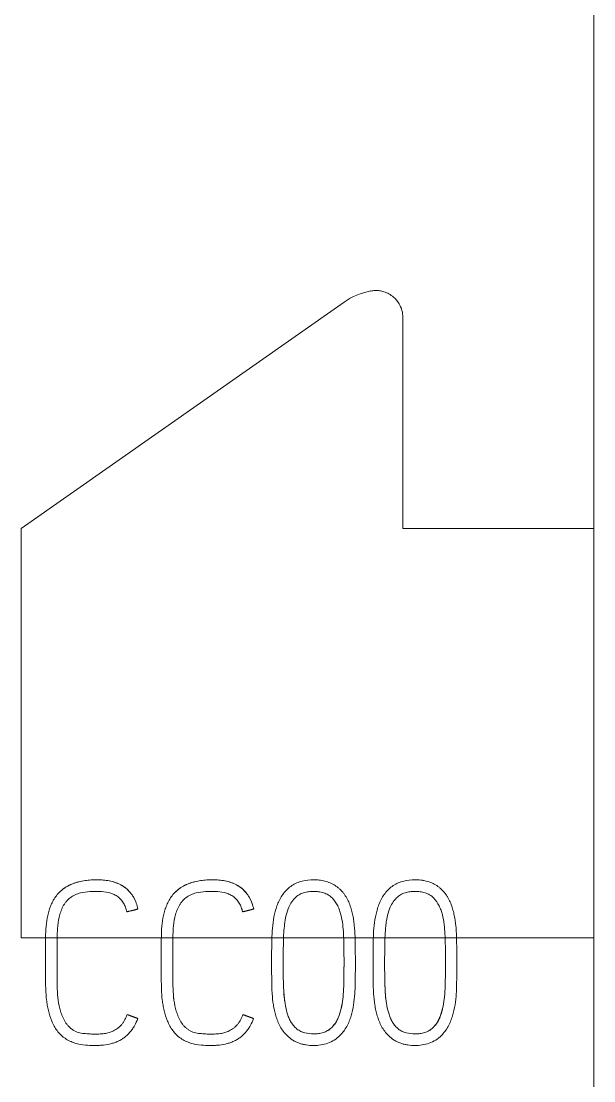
# Model space of a CAD drawing. Header units: millimetres. Extents: x 6750 to 121550, y -28210 to 66060.
# Drawn here: x 16103.26 to 16107.02, y 16140.63 to 16147.59 of the extents above; entities that cross this region are included whole.
import ezdxf

# ---------------------------------------------------------------- set-up
doc = ezdxf.new("R2010")
doc.units = ezdxf.units.MM
doc.layers.add('1', color=7, linetype='Continuous')

# ---------------------------------------------------------------- blocks, each defined once
blk = doc.blocks.new('1')
at = {"layer": '1', "color": 7, "linetype": 'Continuous', "lineweight": 13}
blk.add_line((40279.8237, 18110.099), (40279.8237, 18077.3463), dxfattribs=at)
blk = doc.blocks.new('2')
at = {"layer": '1', "color": 7, "linetype": 'Continuous', "lineweight": 13}
for p, q in [((40337.1629, 18134.5815), (40337.1629, 18076.3476)), ((40335.1075, 18083.9886), (40335.1075, 18083.9887)), ((40335.8515, 18083.9886), (40335.8515, 18083.9887)), ((40333.2336, 18083.8871), (40333.2336, 18083.8872)), ((40334.0825, 18083.8871), (40334.0825, 18083.8872)), ((40333.8194, 18083.7738), (40333.8194, 18083.7738)), ((40334.6683, 18083.7738), (40334.6683, 18083.7738)), ((40334.7997, 18083.3894), (40334.7997, 18083.3894)), ((40335.5437, 18083.3894), (40335.5437, 18083.3894)), ((40335.4138, 18083.3711), (40335.4138, 18083.3711)), ((40336.1579, 18083.3711), (40336.1579, 18083.3711)), ((40333.7396, 18083.0002), (40333.7396, 18083.0002)), ((40334.5884, 18083.0002), (40334.5884, 18083.0002)), ((40333.8179, 18082.9718), (40333.8179, 18082.9718)), ((40334.6668, 18082.9718), (40334.6668, 18082.9718)), ((40333.5747, 18082.8612), (40333.5747, 18082.8612)), ((40333.639, 18082.8801), (40333.639, 18082.8801)), ((40334.4236, 18082.8612), (40334.4236, 18082.8612)), ((40334.4879, 18082.8801), (40334.4879, 18082.8801))]:
    blk.add_line(p, q, dxfattribs=at)
at = {"layer": '1', "color": 7, "linetype": 'Continuous', "lineweight": 25}
for p, q in [((40335.1078, 18082.8587), (40335.1078, 18082.8588)), ((40335.8518, 18082.8587), (40335.8518, 18082.8588))]:
    blk.add_line(p, q, dxfattribs=at)
at = {"layer": '1', "color": 7, "linetype": 'Continuous', "lineweight": 13}
for points, knots in [([(40333.8194, 18083.7738), (40333.8129, 18083.8031), (40333.8031, 18083.8312), (40333.7849, 18083.864), (40333.7809, 18083.8705), (40333.7725, 18083.8828), (40333.768, 18083.8888), (40333.7537, 18083.906), (40333.7431, 18083.9165), (40333.7196, 18083.9355), (40333.7071, 18083.9437), (40333.6874, 18083.9543), (40333.6807, 18083.9575), (40333.6669, 18083.9635), (40333.6598, 18083.9662), (40333.6244, 18083.9783), (40333.5952, 18083.9838), (40333.5505, 18083.9879), (40333.5354, 18083.9885), (40333.5057, 18083.9887), (40333.4908, 18083.9884), (40333.4465, 18083.9856), (40333.4172, 18083.9817), (40333.381, 18083.9729), (40333.3738, 18083.9709), (40333.3594, 18083.9665), (40333.3522, 18083.9641), (40333.3311, 18083.9562), (40333.3175, 18083.95), (40333.2978, 18083.9392), (40333.2914, 18083.9353), (40333.2788, 18083.9271), (40333.2726, 18083.9227), (40333.2548, 18083.9087), (40333.2438, 18083.8984), (40333.2336, 18083.8872)], [0, 0, 0, 0, 0.125, 0.125, 0.15625, 0.15625, 0.1875, 0.1875, 0.25, 0.25, 0.3125, 0.3125, 0.34375, 0.34375, 0.375, 0.375, 0.5, 0.5, 0.5625, 0.5625, 0.625, 0.625, 0.75, 0.75, 0.78125, 0.78125, 0.8125, 0.8125, 0.875, 0.875, 0.90625, 0.90625, 0.9375, 0.9375, 1, 1, 1, 1]), ([(40333.2336, 18083.8871), (40333.2538, 18083.9096), (40333.2773, 18083.9278), (40333.3102, 18083.946), (40333.317, 18083.9494), (40333.3305, 18083.9557), (40333.3512, 18083.9642), (40333.3725, 18083.9708), (40333.4014, 18083.9779), (40333.4162, 18083.9807), (40333.4458, 18083.985), (40333.4606, 18083.9865), (40333.4902, 18083.9883), (40333.505, 18083.9887), (40333.5346, 18083.9885), (40333.5494, 18083.9879), (40333.579, 18083.9853), (40333.5937, 18083.9833), (40333.6233, 18083.9775), (40333.6378, 18083.9737), (40333.6662, 18083.9641), (40333.6799, 18083.9582), (40333.7066, 18083.944), (40333.7192, 18083.9358), (40333.7423, 18083.9172), (40333.753, 18083.9068), (40333.7724, 18083.8836), (40333.7809, 18083.8712), (40333.7955, 18083.8451), (40333.8017, 18083.8313), (40333.812, 18083.803), (40333.8161, 18083.7885), (40333.8194, 18083.7738)], [0, 0, 0, 0, 0.125, 0.125, 0.15625, 0.15625, 0.1875, 0.25, 0.25, 0.3125, 0.3125, 0.375, 0.375, 0.4375, 0.4375, 0.5, 0.5, 0.5625, 0.5625, 0.625, 0.625, 0.6875, 0.6875, 0.75, 0.75, 0.8125, 0.8125, 0.875, 0.875, 0.9375, 0.9375, 1, 1, 1, 1]), ([(40334.6683, 18083.7738), (40334.6617, 18083.8031), (40334.652, 18083.8312), (40334.6338, 18083.864), (40334.6298, 18083.8705), (40334.6214, 18083.8828), (40334.6169, 18083.8888), (40334.6026, 18083.906), (40334.592, 18083.9165), (40334.5685, 18083.9355), (40334.556, 18083.9437), (40334.5363, 18083.9543), (40334.5296, 18083.9575), (40334.5158, 18083.9635), (40334.5087, 18083.9662), (40334.4733, 18083.9783), (40334.444, 18083.9838), (40334.3993, 18083.9879), (40334.3843, 18083.9885), (40334.3545, 18083.9887), (40334.3397, 18083.9884), (40334.2954, 18083.9856), (40334.2661, 18083.9817), (40334.2299, 18083.9729), (40334.2226, 18083.9709), (40334.2082, 18083.9665), (40334.2011, 18083.9641), (40334.18, 18083.9562), (40334.1663, 18083.95), (40334.1467, 18083.9392), (40334.1402, 18083.9353), (40334.1277, 18083.9271), (40334.1215, 18083.9227), (40334.1037, 18083.9087), (40334.0926, 18083.8984), (40334.0825, 18083.8872)], [0, 0, 0, 0, 0.125, 0.125, 0.15625, 0.15625, 0.1875, 0.1875, 0.25, 0.25, 0.3125, 0.3125, 0.34375, 0.34375, 0.375, 0.375, 0.5, 0.5, 0.5625, 0.5625, 0.625, 0.625, 0.75, 0.75, 0.78125, 0.78125, 0.8125, 0.8125, 0.875, 0.875, 0.90625, 0.90625, 0.9375, 0.9375, 1, 1, 1, 1]), ([(40334.0825, 18083.8871), (40334.1027, 18083.9096), (40334.1262, 18083.9278), (40334.1591, 18083.946), (40334.1658, 18083.9494), (40334.1794, 18083.9557), (40334.2001, 18083.9642), (40334.2214, 18083.9708), (40334.2503, 18083.9779), (40334.2651, 18083.9807), (40334.2947, 18083.985), (40334.3095, 18083.9865), (40334.3391, 18083.9883), (40334.3539, 18083.9887), (40334.3835, 18083.9885), (40334.3983, 18083.9879), (40334.4278, 18083.9853), (40334.4426, 18083.9833), (40334.4721, 18083.9775), (40334.4867, 18083.9737), (40334.515, 18083.9641), (40334.5288, 18083.9582), (40334.5555, 18083.944), (40334.568, 18083.9358), (40334.5912, 18083.9172), (40334.6019, 18083.9068), (40334.6213, 18083.8836), (40334.6297, 18083.8712), (40334.6443, 18083.8451), (40334.6505, 18083.8313), (40334.6609, 18083.803), (40334.665, 18083.7885), (40334.6683, 18083.7738)], [0, 0, 0, 0, 0.125, 0.125, 0.15625, 0.15625, 0.1875, 0.25, 0.25, 0.3125, 0.3125, 0.375, 0.375, 0.4375, 0.4375, 0.5, 0.5, 0.5625, 0.5625, 0.625, 0.625, 0.6875, 0.6875, 0.75, 0.75, 0.8125, 0.8125, 0.875, 0.875, 0.9375, 0.9375, 1, 1, 1, 1]), ([(40334.9128, 18082.8469), (40334.8925, 18082.8664), (40334.8756, 18082.8884), (40334.8586, 18082.9188), (40334.8554, 18082.9251), (40334.8495, 18082.9379), (40334.8468, 18082.9443), (40334.8392, 18082.9638), (40334.8302, 18082.9901), (40334.8232, 18083.0169), (40334.8172, 18083.0441), (40334.8147, 18083.0578), (40334.8085, 18083.0993), (40334.8054, 18083.127), (40334.8026, 18083.1686), (40334.8019, 18083.1825), (40334.8011, 18083.2102), (40334.8009, 18083.2241), (40334.8003, 18083.2657), (40334.8, 18083.2935), (40334.7997, 18083.349), (40334.7997, 18083.3767), (40334.7997, 18083.4322), (40334.7998, 18083.46), (40334.8003, 18083.5016), (40334.8004, 18083.5155), (40334.8009, 18083.5433), (40334.8012, 18083.5571), (40334.8028, 18083.5988), (40334.8047, 18083.6266), (40334.8109, 18083.6819), (40334.8152, 18083.7094), (40334.8245, 18083.7501), (40334.8281, 18083.7636), (40334.8363, 18083.7902), (40334.8409, 18083.8032), (40334.8512, 18083.8289), (40334.8571, 18083.8414), (40334.8709, 18083.8656), (40334.8787, 18083.8774), (40334.8959, 18083.8994), (40334.9052, 18083.9098), (40334.9254, 18083.9291), (40334.9365, 18083.938), (40334.9598, 18083.9534), (40334.9781, 18083.9632), (40334.9977, 18083.9707), (40335.011, 18083.9752), (40335.0178, 18083.9772), (40335.0517, 18083.9858), (40335.0794, 18083.9886), (40335.1075, 18083.9886)], [0, 0, 0, 0, 0.0625, 0.0625, 0.078125, 0.078125, 0.09375, 0.09375, 0.125, 0.15625, 0.15625, 0.1875, 0.1875, 0.25, 0.25, 0.28125, 0.28125, 0.3125, 0.3125, 0.375, 0.375, 0.4375, 0.4375, 0.5, 0.5, 0.53125, 0.53125, 0.5625, 0.5625, 0.625, 0.625, 0.6875, 0.6875, 0.71875, 0.71875, 0.75, 0.75, 0.78125, 0.78125, 0.8125, 0.8125, 0.84375, 0.84375, 0.875, 0.875, 0.90625, 0.921875, 0.921875, 0.9375, 0.9375, 1, 1, 1, 1]), ([(40335.1694, 18083.9835), (40335.1627, 18083.9847), (40335.1561, 18083.9857), (40335.1355, 18083.9879), (40335.1215, 18083.9887), (40335.1075, 18083.9887)], [0, 0, 0, 0, 0.326826, 0.326826, 1, 1, 1, 1]), ([(40335.1075, 18083.9886), (40335.1356, 18083.9886), (40335.1633, 18083.9859), (40335.2039, 18083.9757), (40335.2174, 18083.9712), (40335.243, 18083.9601), (40335.2553, 18083.9535), (40335.2728, 18083.942), (40335.2785, 18083.9379), (40335.2895, 18083.9291), (40335.2948, 18083.9245), (40335.31, 18083.91), (40335.3193, 18083.8997), (40335.3322, 18083.8831), (40335.3363, 18083.8774), (40335.3441, 18083.8657), (40335.3478, 18083.8598), (40335.3581, 18083.8416), (40335.3641, 18083.829), (40335.3745, 18083.803), (40335.3791, 18083.7897), (40335.387, 18083.763), (40335.3904, 18083.7496), (40335.3963, 18083.7225), (40335.3987, 18083.7089), (40335.4028, 18083.6816), (40335.4081, 18083.6406), (40335.4109, 18083.5991), (40335.4123, 18083.5575), (40335.4125, 18083.5435), (40335.4129, 18083.5157), (40335.4131, 18083.5018), (40335.4139, 18083.4323), (40335.414, 18083.3767), (40335.4136, 18083.2932), (40335.4134, 18083.2654), (40335.4127, 18083.2237), (40335.4124, 18083.2098), (40335.4115, 18083.182), (40335.4108, 18083.1681), (40335.4081, 18083.1266), (40335.4052, 18083.099), (40335.3966, 18083.0441), (40335.3907, 18083.0168), (40335.3786, 18082.977), (40335.374, 18082.964), (40335.3637, 18082.9383), (40335.3578, 18082.9257), (40335.3442, 18082.9012), (40335.3366, 18082.8895), (40335.3198, 18082.8673), (40335.3107, 18082.8568), (40335.3008, 18082.8469)], [0, 0, 0, 0, 0.0625, 0.0625, 0.09375, 0.09375, 0.125, 0.125, 0.140625, 0.140625, 0.15625, 0.15625, 0.1875, 0.1875, 0.203125, 0.203125, 0.21875, 0.21875, 0.25, 0.25, 0.28125, 0.28125, 0.3125, 0.3125, 0.34375, 0.34375, 0.375, 0.4375, 0.4375, 0.46875, 0.46875, 0.5, 0.5, 0.625, 0.625, 0.6875, 0.6875, 0.71875, 0.71875, 0.75, 0.75, 0.8125, 0.8125, 0.875, 0.875, 0.90625, 0.90625, 0.9375, 0.9375, 0.96875, 0.96875, 1, 1, 1, 1]), ([(40335.6568, 18082.8469), (40335.6365, 18082.8664), (40335.6196, 18082.8884), (40335.6026, 18082.9188), (40335.5994, 18082.9251), (40335.5935, 18082.9379), (40335.5909, 18082.9443), (40335.5832, 18082.9638), (40335.5742, 18082.9901), (40335.5672, 18083.0169), (40335.5612, 18083.0441), (40335.5587, 18083.0578), (40335.5525, 18083.0993), (40335.5495, 18083.127), (40335.5466, 18083.1686), (40335.5459, 18083.1825), (40335.5451, 18083.2102), (40335.5449, 18083.2241), (40335.5443, 18083.2657), (40335.544, 18083.2935), (40335.5437, 18083.349), (40335.5437, 18083.3767), (40335.5437, 18083.4322), (40335.5438, 18083.46), (40335.5443, 18083.5016), (40335.5445, 18083.5155), (40335.545, 18083.5433), (40335.5452, 18083.5571), (40335.5468, 18083.5988), (40335.5487, 18083.6266), (40335.5549, 18083.6819), (40335.5592, 18083.7094), (40335.5686, 18083.7501), (40335.5722, 18083.7636), (40335.5804, 18083.7902), (40335.585, 18083.8032), (40335.5952, 18083.8289), (40335.6011, 18083.8414), (40335.6149, 18083.8656), (40335.6227, 18083.8774), (40335.6399, 18083.8994), (40335.6492, 18083.9098), (40335.6694, 18083.9291), (40335.6805, 18083.938), (40335.7038, 18083.9534), (40335.7221, 18083.9632), (40335.7417, 18083.9707), (40335.755, 18083.9752), (40335.7618, 18083.9772), (40335.7957, 18083.9858), (40335.8234, 18083.9886), (40335.8515, 18083.9886)], [0, 0, 0, 0, 0.0625, 0.0625, 0.078125, 0.078125, 0.09375, 0.09375, 0.125, 0.15625, 0.15625, 0.1875, 0.1875, 0.25, 0.25, 0.28125, 0.28125, 0.3125, 0.3125, 0.375, 0.375, 0.4375, 0.4375, 0.5, 0.5, 0.53125, 0.53125, 0.5625, 0.5625, 0.625, 0.625, 0.6875, 0.6875, 0.71875, 0.71875, 0.75, 0.75, 0.78125, 0.78125, 0.8125, 0.8125, 0.84375, 0.84375, 0.875, 0.875, 0.90625, 0.921875, 0.921875, 0.9375, 0.9375, 1, 1, 1, 1]), ([(40335.9173, 18083.9828), (40335.9094, 18083.9843), (40335.9014, 18083.9855), (40335.8796, 18083.9879), (40335.8656, 18083.9887), (40335.8515, 18083.9887)], [0, 0, 0, 0, 0.367489, 0.367489, 1, 1, 1, 1]), ([(40335.8515, 18083.9886), (40335.8796, 18083.9886), (40335.9073, 18083.9859), (40335.948, 18083.9757), (40335.9614, 18083.9712), (40335.9871, 18083.9601), (40335.9993, 18083.9535), (40336.0168, 18083.942), (40336.0225, 18083.9379), (40336.0335, 18083.9291), (40336.0388, 18083.9245), (40336.054, 18083.91), (40336.0633, 18083.8997), (40336.0762, 18083.8831), (40336.0803, 18083.8774), (40336.0881, 18083.8657), (40336.0918, 18083.8598), (40336.1021, 18083.8416), (40336.1081, 18083.829), (40336.1185, 18083.803), (40336.1231, 18083.7897), (40336.131, 18083.763), (40336.1344, 18083.7496), (40336.1403, 18083.7225), (40336.1427, 18083.7089), (40336.1468, 18083.6816), (40336.1521, 18083.6406), (40336.155, 18083.5991), (40336.1563, 18083.5575), (40336.1565, 18083.5435), (40336.157, 18083.5157), (40336.1571, 18083.5018), (40336.1579, 18083.4323), (40336.158, 18083.3767), (40336.1577, 18083.2932), (40336.1574, 18083.2654), (40336.1567, 18083.2237), (40336.1565, 18083.2098), (40336.1555, 18083.182), (40336.1549, 18083.1681), (40336.1521, 18083.1266), (40336.1492, 18083.099), (40336.1406, 18083.0441), (40336.1347, 18083.0168), (40336.1226, 18082.977), (40336.118, 18082.964), (40336.1077, 18082.9383), (40336.1019, 18082.9257), (40336.0882, 18082.9012), (40336.0806, 18082.8895), (40336.0639, 18082.8673), (40336.0547, 18082.8568), (40336.0448, 18082.8469)], [0, 0, 0, 0, 0.0625, 0.0625, 0.09375, 0.09375, 0.125, 0.125, 0.140625, 0.140625, 0.15625, 0.15625, 0.1875, 0.1875, 0.203125, 0.203125, 0.21875, 0.21875, 0.25, 0.25, 0.28125, 0.28125, 0.3125, 0.3125, 0.34375, 0.34375, 0.375, 0.4375, 0.4375, 0.46875, 0.46875, 0.5, 0.5, 0.625, 0.625, 0.6875, 0.6875, 0.71875, 0.71875, 0.75, 0.75, 0.8125, 0.8125, 0.875, 0.875, 0.90625, 0.90625, 0.9375, 0.9375, 0.96875, 0.96875, 1, 1, 1, 1]), ([(40333.4357, 18082.7761), (40333.4086, 18082.778), (40333.3823, 18082.7831), (40333.3503, 18082.7933), (40333.344, 18082.7955), (40333.3314, 18082.8006), (40333.3252, 18082.8033), (40333.307, 18082.8122), (40333.2954, 18082.819), (40333.2787, 18082.8302), (40333.2732, 18082.8341), (40333.2626, 18082.8425), (40333.2575, 18082.8471), (40333.243, 18082.8612), (40333.2343, 18082.8715), (40333.2185, 18082.8931), (40333.2112, 18082.9046), (40333.1982, 18082.9282), (40333.1925, 18082.9404), (40333.1771, 18082.9774), (40333.1692, 18083.003), (40333.1597, 18083.0422), (40333.1569, 18083.0554), (40333.1523, 18083.0818), (40333.1504, 18083.095), (40333.1457, 18083.1347), (40333.1439, 18083.1612), (40333.1423, 18083.2011), (40333.142, 18083.2144), (40333.1418, 18083.241), (40333.1419, 18083.2543), (40333.1419, 18083.321), (40333.1419, 18083.401), (40333.1419, 18083.4942), (40333.1419, 18083.5342), (40333.1419, 18083.5609), (40333.1419, 18083.5742), (40333.143, 18083.6142), (40333.1448, 18083.6408), (40333.1512, 18083.6935), (40333.1558, 18083.7197), (40333.1659, 18083.7585), (40333.1697, 18083.7713), (40333.1786, 18083.7963), (40333.1837, 18083.8086), (40333.1952, 18083.8324), (40333.2017, 18083.8441), (40333.2164, 18083.8665), (40333.2246, 18083.8772), (40333.2336, 18083.8871)], [0, 0, 0, 0, 0.0625, 0.0625, 0.078125, 0.078125, 0.09375, 0.09375, 0.125, 0.125, 0.140625, 0.140625, 0.15625, 0.15625, 0.1875, 0.1875, 0.21875, 0.21875, 0.25, 0.25, 0.3125, 0.3125, 0.34375, 0.34375, 0.375, 0.375, 0.4375, 0.4375, 0.46875, 0.46875, 0.5, 0.5, 0.625, 0.6875, 0.71875, 0.71875, 0.75, 0.75, 0.8125, 0.8125, 0.875, 0.875, 0.90625, 0.90625, 0.9375, 0.9375, 0.96875, 0.96875, 1, 1, 1, 1]), ([(40333.3982, 18083.892), (40333.3844, 18083.8889), (40333.3711, 18083.8845), (40333.3456, 18083.8728), (40333.3334, 18083.8654), (40333.3112, 18083.8483), (40333.3011, 18083.8387), (40333.2877, 18083.8222), (40333.2835, 18083.8165), (40333.2759, 18083.8047), (40333.2724, 18083.7986), (40333.2626, 18083.7801), (40333.2572, 18083.7671), (40333.2479, 18083.7405), (40333.2441, 18083.727), (40333.2349, 18083.6861), (40333.2315, 18083.6584), (40333.2284, 18083.6165), (40333.2277, 18083.6025), (40333.2269, 18083.5745), (40333.2269, 18083.5605), (40333.2269, 18083.5184), (40333.2269, 18083.4344), (40333.2269, 18083.3363), (40333.2269, 18083.2663), (40333.2269, 18083.2383), (40333.2269, 18083.2243), (40333.2278, 18083.1822), (40333.2293, 18083.1542), (40333.2349, 18083.0989), (40333.239, 18083.0715), (40333.2491, 18083.0311), (40333.2533, 18083.0178), (40333.2606, 18082.998), (40333.2632, 18082.9915), (40333.2688, 18082.9784), (40333.2718, 18082.972), (40333.2815, 18082.9531), (40333.2888, 18082.941), (40333.3017, 18082.9241), (40333.3063, 18082.9187), (40333.3163, 18082.9084), (40333.3216, 18082.9037), (40333.3326, 18082.8948), (40333.3384, 18082.8907), (40333.3504, 18082.8831), (40333.3567, 18082.8797), (40333.3761, 18082.8706), (40333.3896, 18082.8664), (40333.4106, 18082.8628), (40333.4178, 18082.8621), (40333.4321, 18082.8606), (40333.4534, 18082.8587), (40333.4748, 18082.8576), (40333.5033, 18082.8568), (40333.5176, 18082.8567), (40333.5461, 18082.858), (40333.5604, 18082.8592), (40333.5747, 18082.8612)], [0, 0, 0, 0, 0.03125, 0.03125, 0.0625, 0.0625, 0.09375, 0.09375, 0.109375, 0.109375, 0.125, 0.125, 0.15625, 0.15625, 0.1875, 0.1875, 0.25, 0.25, 0.28125, 0.28125, 0.3125, 0.3125, 0.375, 0.5, 0.53125, 0.53125, 0.5625, 0.5625, 0.625, 0.625, 0.6875, 0.6875, 0.71875, 0.71875, 0.734375, 0.734375, 0.75, 0.75, 0.78125, 0.78125, 0.796875, 0.796875, 0.8125, 0.8125, 0.828125, 0.828125, 0.84375, 0.84375, 0.875, 0.875, 0.890625, 0.890625, 0.90625, 0.9375, 0.9375, 0.96875, 0.96875, 1, 1, 1, 1]), ([(40333.667, 18083.8676), (40333.6574, 18083.8743), (40333.6472, 18083.8796), (40333.6261, 18083.8884), (40333.6151, 18083.8918), (40333.5812, 18083.9), (40333.5584, 18083.9024), (40333.524, 18083.9037), (40333.5125, 18083.9037), (40333.4895, 18083.9032), (40333.478, 18083.9026), (40333.4436, 18083.8999), (40333.4208, 18083.8968), (40333.3982, 18083.892)], [0, 0, 0, 0, 0.125, 0.125, 0.25, 0.25, 0.5, 0.5, 0.625, 0.625, 0.75, 0.75, 1, 1, 1, 1]), ([(40333.7381, 18083.7536), (40333.7354, 18083.7648), (40333.7322, 18083.7759), (40333.724, 18083.7974), (40333.7191, 18083.8078), (40333.7076, 18083.8273), (40333.7009, 18083.8366), (40333.6853, 18083.8536), (40333.6766, 18083.8611), (40333.667, 18083.8676)], [0, 0, 0, 0, 0.25, 0.25, 0.5, 0.5, 0.75, 0.75, 1, 1, 1, 1]), ([(40334.2846, 18082.7761), (40334.2575, 18082.778), (40334.2312, 18082.7831), (40334.1992, 18082.7933), (40334.1928, 18082.7955), (40334.1803, 18082.8006), (40334.1741, 18082.8033), (40334.1559, 18082.8122), (40334.1443, 18082.819), (40334.1275, 18082.8302), (40334.122, 18082.8341), (40334.1115, 18082.8425), (40334.1064, 18082.8471), (40334.0919, 18082.8612), (40334.0832, 18082.8715), (40334.0673, 18082.8931), (40334.0601, 18082.9046), (40334.047, 18082.9282), (40334.0413, 18082.9404), (40334.026, 18082.9774), (40334.0181, 18083.003), (40334.0086, 18083.0422), (40334.0058, 18083.0554), (40334.0012, 18083.0818), (40333.9993, 18083.095), (40333.9946, 18083.1347), (40333.9927, 18083.1612), (40333.9912, 18083.2011), (40333.9909, 18083.2144), (40333.9907, 18083.241), (40333.9907, 18083.2543), (40333.9907, 18083.321), (40333.9907, 18083.401), (40333.9907, 18083.4942), (40333.9907, 18083.5342), (40333.9907, 18083.5609), (40333.9908, 18083.5742), (40333.9919, 18083.6142), (40333.9937, 18083.6408), (40334.0001, 18083.6935), (40334.0047, 18083.7197), (40334.0147, 18083.7585), (40334.0186, 18083.7713), (40334.0275, 18083.7963), (40334.0326, 18083.8086), (40334.0441, 18083.8324), (40334.0506, 18083.8441), (40334.0653, 18083.8665), (40334.0735, 18083.8772), (40334.0825, 18083.8871)], [0, 0, 0, 0, 0.0625, 0.0625, 0.078125, 0.078125, 0.09375, 0.09375, 0.125, 0.125, 0.140625, 0.140625, 0.15625, 0.15625, 0.1875, 0.1875, 0.21875, 0.21875, 0.25, 0.25, 0.3125, 0.3125, 0.34375, 0.34375, 0.375, 0.375, 0.4375, 0.4375, 0.46875, 0.46875, 0.5, 0.5, 0.625, 0.6875, 0.71875, 0.71875, 0.75, 0.75, 0.8125, 0.8125, 0.875, 0.875, 0.90625, 0.90625, 0.9375, 0.9375, 0.96875, 0.96875, 1, 1, 1, 1]), ([(40334.2471, 18083.892), (40334.2332, 18083.8889), (40334.2199, 18083.8845), (40334.1945, 18083.8728), (40334.1823, 18083.8654), (40334.1601, 18083.8483), (40334.1499, 18083.8387), (40334.1365, 18083.8222), (40334.1324, 18083.8165), (40334.1247, 18083.8047), (40334.1212, 18083.7986), (40334.1115, 18083.7801), (40334.1061, 18083.7671), (40334.0967, 18083.7405), (40334.0929, 18083.727), (40334.0838, 18083.6861), (40334.0804, 18083.6584), (40334.0773, 18083.6165), (40334.0766, 18083.6025), (40334.0758, 18083.5745), (40334.0758, 18083.5605), (40334.0758, 18083.5184), (40334.0758, 18083.4344), (40334.0758, 18083.3363), (40334.0758, 18083.2663), (40334.0758, 18083.2383), (40334.0758, 18083.2243), (40334.0767, 18083.1822), (40334.0782, 18083.1542), (40334.0838, 18083.0989), (40334.0879, 18083.0715), (40334.098, 18083.0311), (40334.1022, 18083.0178), (40334.1094, 18082.998), (40334.112, 18082.9915), (40334.1177, 18082.9784), (40334.1207, 18082.972), (40334.1304, 18082.9531), (40334.1377, 18082.941), (40334.1505, 18082.9241), (40334.1551, 18082.9187), (40334.1651, 18082.9084), (40334.1704, 18082.9037), (40334.1815, 18082.8948), (40334.1873, 18082.8907), (40334.1993, 18082.8831), (40334.2056, 18082.8797), (40334.225, 18082.8706), (40334.2385, 18082.8664), (40334.2595, 18082.8628), (40334.2667, 18082.8621), (40334.2809, 18082.8606), (40334.3023, 18082.8587), (40334.3237, 18082.8576), (40334.3522, 18082.8568), (40334.3665, 18082.8567), (40334.395, 18082.858), (40334.4093, 18082.8592), (40334.4236, 18082.8612)], [0, 0, 0, 0, 0.03125, 0.03125, 0.0625, 0.0625, 0.09375, 0.09375, 0.109375, 0.109375, 0.125, 0.125, 0.15625, 0.15625, 0.1875, 0.1875, 0.25, 0.25, 0.28125, 0.28125, 0.3125, 0.3125, 0.375, 0.5, 0.53125, 0.53125, 0.5625, 0.5625, 0.625, 0.625, 0.6875, 0.6875, 0.71875, 0.71875, 0.734375, 0.734375, 0.75, 0.75, 0.78125, 0.78125, 0.796875, 0.796875, 0.8125, 0.8125, 0.828125, 0.828125, 0.84375, 0.84375, 0.875, 0.875, 0.890625, 0.890625, 0.90625, 0.9375, 0.9375, 0.96875, 0.96875, 1, 1, 1, 1]), ([(40334.5159, 18083.8676), (40334.5063, 18083.8743), (40334.4961, 18083.8796), (40334.4749, 18083.8884), (40334.4639, 18083.8918), (40334.4301, 18083.9), (40334.4073, 18083.9024), (40334.3729, 18083.9037), (40334.3614, 18083.9037), (40334.3384, 18083.9032), (40334.3269, 18083.9026), (40334.2924, 18083.8999), (40334.2697, 18083.8968), (40334.2471, 18083.892)], [0, 0, 0, 0, 0.125, 0.125, 0.25, 0.25, 0.5, 0.5, 0.625, 0.625, 0.75, 0.75, 1, 1, 1, 1]), ([(40334.5869, 18083.7536), (40334.5843, 18083.7648), (40334.581, 18083.7759), (40334.5729, 18083.7974), (40334.568, 18083.8078), (40334.5565, 18083.8273), (40334.5498, 18083.8366), (40334.5342, 18083.8536), (40334.5255, 18083.8611), (40334.5159, 18083.8676)], [0, 0, 0, 0, 0.25, 0.25, 0.5, 0.5, 0.75, 0.75, 1, 1, 1, 1]), ([(40334.9713, 18083.8554), (40334.96, 18083.8442), (40334.9501, 18083.8316), (40334.9331, 18083.8047), (40334.9261, 18083.7904), (40334.9204, 18083.7756)], [0, 0, 0, 0, 0.5, 0.5, 1, 1, 1, 1]), ([(40335.2441, 18083.8554), (40335.2352, 18083.8643), (40335.2255, 18083.8718), (40335.2042, 18083.8844), (40335.1927, 18083.8894), (40335.1691, 18083.897), (40335.157, 18083.8996), (40335.1323, 18083.9029), (40335.12, 18083.9036), (40335.0954, 18083.9036), (40335.0831, 18083.9029), (40335.0587, 18083.8997), (40335.0463, 18083.8972), (40335.0227, 18083.8897), (40335.0113, 18083.8848), (40334.9898, 18083.8721), (40334.98, 18083.8644), (40334.9713, 18083.8554)], [0, 0, 0, 0, 0.125, 0.125, 0.25, 0.25, 0.375, 0.375, 0.5, 0.5, 0.625, 0.625, 0.75, 0.75, 0.875, 0.875, 1, 1, 1, 1]), ([(40335.1078, 18082.8587), (40335.1198, 18082.8587), (40335.1316, 18082.8594), (40335.1551, 18082.8625), (40335.1667, 18082.8648), (40335.1895, 18082.8719), (40335.2005, 18082.8766), (40335.2211, 18082.8884), (40335.2308, 18082.8957), (40335.2478, 18082.9123), (40335.2555, 18082.9213), (40335.2695, 18082.9408), (40335.2756, 18082.9509), (40335.2863, 18082.972), (40335.2909, 18082.9829), (40335.299, 18083.0052), (40335.3026, 18083.0166), (40335.3118, 18083.0508), (40335.3162, 18083.0738), (40335.3225, 18083.1202), (40335.3261, 18083.1552), (40335.328, 18083.1904), (40335.3289, 18083.2139), (40335.3291, 18083.2257), (40335.3298, 18083.2611), (40335.3301, 18083.2847), (40335.3306, 18083.3319), (40335.3306, 18083.3554), (40335.3306, 18083.4026), (40335.3306, 18083.4262), (40335.3303, 18083.4734), (40335.33, 18083.4969), (40335.3291, 18083.5441), (40335.3283, 18083.5677), (40335.3256, 18083.6147), (40335.3237, 18083.6382), (40335.318, 18083.685), (40335.3141, 18083.7084), (40335.3054, 18083.7426), (40335.302, 18083.7538), (40335.2941, 18083.776), (40335.2896, 18083.7869), (40335.2737, 18083.8187), (40335.2604, 18083.8381), (40335.2441, 18083.8554)], [0, 0, 0, 0, 0.03125, 0.03125, 0.0625, 0.0625, 0.09375, 0.09375, 0.125, 0.125, 0.15625, 0.15625, 0.1875, 0.1875, 0.21875, 0.21875, 0.25, 0.25, 0.3125, 0.3125, 0.375, 0.40625, 0.40625, 0.4375, 0.4375, 0.5, 0.5, 0.5625, 0.5625, 0.625, 0.625, 0.6875, 0.6875, 0.75, 0.75, 0.8125, 0.8125, 0.875, 0.875, 0.90625, 0.90625, 0.9375, 0.9375, 1, 1, 1, 1]), ([(40335.7153, 18083.8554), (40335.704, 18083.8442), (40335.6941, 18083.8316), (40335.6771, 18083.8047), (40335.6701, 18083.7904), (40335.6644, 18083.7756)], [0, 0, 0, 0, 0.5, 0.5, 1, 1, 1, 1]), ([(40335.9881, 18083.8554), (40335.9792, 18083.8643), (40335.9695, 18083.8718), (40335.9483, 18083.8844), (40335.9367, 18083.8894), (40335.9131, 18083.897), (40335.901, 18083.8996), (40335.8763, 18083.9029), (40335.864, 18083.9036), (40335.8394, 18083.9036), (40335.8272, 18083.9029), (40335.8027, 18083.8997), (40335.7904, 18083.8972), (40335.7667, 18083.8897), (40335.7553, 18083.8848), (40335.7338, 18083.8721), (40335.724, 18083.8644), (40335.7153, 18083.8554)], [0, 0, 0, 0, 0.125, 0.125, 0.25, 0.25, 0.375, 0.375, 0.5, 0.5, 0.625, 0.625, 0.75, 0.75, 0.875, 0.875, 1, 1, 1, 1]), ([(40335.8518, 18082.8587), (40335.8638, 18082.8587), (40335.8756, 18082.8594), (40335.8991, 18082.8625), (40335.9107, 18082.8648), (40335.9335, 18082.8719), (40335.9445, 18082.8766), (40335.9651, 18082.8884), (40335.9748, 18082.8957), (40335.9918, 18082.9123), (40335.9995, 18082.9213), (40336.0135, 18082.9408), (40336.0196, 18082.9509), (40336.0303, 18082.972), (40336.0349, 18082.9829), (40336.043, 18083.0052), (40336.0466, 18083.0166), (40336.0559, 18083.0508), (40336.0602, 18083.0738), (40336.0665, 18083.1202), (40336.0701, 18083.1552), (40336.072, 18083.1904), (40336.0729, 18083.2139), (40336.0732, 18083.2257), (40336.0738, 18083.2611), (40336.0741, 18083.2847), (40336.0746, 18083.3319), (40336.0747, 18083.3554), (40336.0747, 18083.4026), (40336.0746, 18083.4262), (40336.0743, 18083.4734), (40336.0741, 18083.4969), (40336.0731, 18083.5441), (40336.0724, 18083.5677), (40336.0697, 18083.6147), (40336.0677, 18083.6382), (40336.0621, 18083.685), (40336.0581, 18083.7084), (40336.0494, 18083.7426), (40336.046, 18083.7538), (40336.0382, 18083.776), (40336.0336, 18083.7869), (40336.0177, 18083.8187), (40336.0044, 18083.8381), (40335.9881, 18083.8554)], [0, 0, 0, 0, 0.03125, 0.03125, 0.0625, 0.0625, 0.09375, 0.09375, 0.125, 0.125, 0.15625, 0.15625, 0.1875, 0.1875, 0.21875, 0.21875, 0.25, 0.25, 0.3125, 0.3125, 0.375, 0.40625, 0.40625, 0.4375, 0.4375, 0.5, 0.5, 0.5625, 0.5625, 0.625, 0.625, 0.6875, 0.6875, 0.75, 0.75, 0.8125, 0.8125, 0.875, 0.875, 0.90625, 0.90625, 0.9375, 0.9375, 1, 1, 1, 1]), ([(40334.9204, 18083.7756), (40334.9127, 18083.755), (40334.907, 18083.7342), (40334.9004, 18083.7025), (40334.8986, 18083.6919), (40334.8955, 18083.6705), (40334.8943, 18083.6598), (40334.8908, 18083.6276), (40334.8891, 18083.606), (40334.8873, 18083.5735), (40334.8869, 18083.5627), (40334.8862, 18083.541), (40334.8861, 18083.5302), (40334.8851, 18083.4761), (40334.8847, 18083.4327), (40334.8847, 18083.3461), (40334.8848, 18083.3028), (40334.8859, 18083.2378), (40334.8863, 18083.2161), (40334.8884, 18083.1729), (40334.8899, 18083.1513), (40334.8943, 18083.1084), (40334.8971, 18083.0869), (40334.905, 18083.0443), (40334.9102, 18083.0231), (40334.9202, 18082.9922), (40334.9238, 18082.9819), (40334.9324, 18082.9619), (40334.9374, 18082.9523), (40334.9487, 18082.934), (40334.955, 18082.9253), (40334.969, 18082.9088), (40334.9768, 18082.901), (40334.9938, 18082.8876), (40335.003, 18082.882), (40335.0178, 18082.875), (40335.0228, 18082.8729), (40335.033, 18082.8693), (40335.0382, 18082.8677), (40335.0642, 18082.8609), (40335.086, 18082.8587), (40335.1078, 18082.8587)], [0, 0, 0, 0, 0.0625, 0.0625, 0.09375, 0.09375, 0.125, 0.125, 0.1875, 0.1875, 0.21875, 0.21875, 0.25, 0.25, 0.375, 0.375, 0.5, 0.5, 0.5625, 0.5625, 0.625, 0.625, 0.6875, 0.6875, 0.75, 0.75, 0.78125, 0.78125, 0.8125, 0.8125, 0.84375, 0.84375, 0.875, 0.875, 0.90625, 0.90625, 0.921875, 0.921875, 0.9375, 0.9375, 1, 1, 1, 1]), ([(40335.6644, 18083.7756), (40335.6567, 18083.755), (40335.651, 18083.7342), (40335.6444, 18083.7025), (40335.6426, 18083.6919), (40335.6395, 18083.6705), (40335.6383, 18083.6598), (40335.6349, 18083.6276), (40335.6331, 18083.606), (40335.6313, 18083.5735), (40335.6309, 18083.5627), (40335.6303, 18083.541), (40335.6301, 18083.5302), (40335.6291, 18083.4761), (40335.6287, 18083.4327), (40335.6287, 18083.3461), (40335.6288, 18083.3028), (40335.6299, 18083.2378), (40335.6303, 18083.2161), (40335.6324, 18083.1729), (40335.634, 18083.1513), (40335.6383, 18083.1084), (40335.6411, 18083.0869), (40335.649, 18083.0443), (40335.6542, 18083.0231), (40335.6642, 18082.9922), (40335.6678, 18082.9819), (40335.6765, 18082.9619), (40335.6815, 18082.9523), (40335.6927, 18082.934), (40335.699, 18082.9253), (40335.713, 18082.9088), (40335.7208, 18082.901), (40335.7378, 18082.8876), (40335.747, 18082.882), (40335.7618, 18082.875), (40335.7668, 18082.8729), (40335.777, 18082.8693), (40335.7822, 18082.8677), (40335.8083, 18082.8609), (40335.8301, 18082.8587), (40335.8518, 18082.8587)], [0, 0, 0, 0, 0.0625, 0.0625, 0.09375, 0.09375, 0.125, 0.125, 0.1875, 0.1875, 0.21875, 0.21875, 0.25, 0.25, 0.375, 0.375, 0.5, 0.5, 0.5625, 0.5625, 0.625, 0.625, 0.6875, 0.6875, 0.75, 0.75, 0.78125, 0.78125, 0.8125, 0.8125, 0.84375, 0.84375, 0.875, 0.875, 0.90625, 0.90625, 0.921875, 0.921875, 0.9375, 0.9375, 1, 1, 1, 1]), ([(40334.8012, 18083.5536), (40334.801, 18083.5452), (40334.8008, 18083.5369), (40334.8004, 18083.5146), (40334.8002, 18083.5007), (40334.7998, 18083.4591), (40334.7997, 18083.4313), (40334.7997, 18083.3988), (40334.7997, 18083.3941), (40334.7997, 18083.3894)], [0, 0, 0, 0, 0.15288, 0.15288, 0.406623, 0.406623, 0.914108, 0.914108, 1, 1, 1, 1]), ([(40335.5452, 18083.5536), (40335.545, 18083.5452), (40335.5449, 18083.5369), (40335.5445, 18083.5146), (40335.5443, 18083.5007), (40335.5438, 18083.4591), (40335.5437, 18083.4313), (40335.5437, 18083.3988), (40335.5437, 18083.3941), (40335.5437, 18083.3894)], [0, 0, 0, 0, 0.15288, 0.15288, 0.406623, 0.406623, 0.914108, 0.914108, 1, 1, 1, 1]), ([(40334.8966, 18083.0928), (40334.8947, 18083.1057), (40334.8933, 18083.1186), (40334.8898, 18083.1531), (40334.8883, 18083.1747), (40334.8863, 18083.2178), (40334.8858, 18083.2394), (40334.8848, 18083.3022), (40334.8847, 18083.3435), (40334.8847, 18083.3847)], [0, 0, 0, 0, 0.133171, 0.133171, 0.354937, 0.354937, 0.576703, 0.576703, 1, 1, 1, 1]), ([(40335.6406, 18083.0928), (40335.6388, 18083.1057), (40335.6373, 18083.1186), (40335.6338, 18083.1531), (40335.6323, 18083.1747), (40335.6303, 18083.2178), (40335.6298, 18083.2394), (40335.6288, 18083.3039), (40335.6287, 18083.3467), (40335.6287, 18083.3896)], [0, 0, 0, 0, 0.130971, 0.130971, 0.349073, 0.349073, 0.567176, 0.567176, 1, 1, 1, 1]), ([(40333.2336, 18083.1132), (40333.233, 18083.1178), (40333.2325, 18083.1224), (40333.2293, 18083.1548), (40333.2278, 18083.1826), (40333.2269, 18083.2245), (40333.2269, 18083.2385), (40333.2269, 18083.2664), (40333.2269, 18083.2942), (40333.2269, 18083.322), (40333.2269, 18083.3358)], [0, 0, 0, 0, 0.061959, 0.061959, 0.438041, 0.438041, 0.626081, 0.626081, 0.814122, 1, 1, 1, 1]), ([(40334.0825, 18083.1132), (40334.0819, 18083.1178), (40334.0814, 18083.1224), (40334.0781, 18083.1548), (40334.0767, 18083.1826), (40334.0758, 18083.2245), (40334.0758, 18083.2385), (40334.0758, 18083.2664), (40334.0758, 18083.2942), (40334.0758, 18083.322), (40334.0758, 18083.3358)], [0, 0, 0, 0, 0.061959, 0.061959, 0.438041, 0.438041, 0.626081, 0.626081, 0.814122, 1, 1, 1, 1]), ([(40335.3306, 18083.3711), (40335.3306, 18083.3501), (40335.3305, 18083.3291), (40335.3301, 18083.2845), (40335.3298, 18083.2609), (40335.3291, 18083.2256), (40335.3289, 18083.2138), (40335.328, 18083.1902), (40335.3273, 18083.1785), (40335.3248, 18083.1432), (40335.3224, 18083.1197), (40335.316, 18083.0728), (40335.3116, 18083.0496), (40335.3022, 18083.0154), (40335.2987, 18083.0041), (40335.2905, 18082.982), (40335.286, 18082.9712), (40335.2752, 18082.9503), (40335.2691, 18082.9402), (40335.2551, 18082.9209), (40335.2475, 18082.9119), (40335.2305, 18082.8955), (40335.2208, 18082.8882), (40335.2003, 18082.8765), (40335.1894, 18082.8719), (40335.1666, 18082.8648), (40335.155, 18082.8624), (40335.1316, 18082.8594), (40335.1197, 18082.8588), (40335.1078, 18082.8588)], [0, 0, 0, 0, 0.100163, 0.100163, 0.212643, 0.212643, 0.268883, 0.268883, 0.325122, 0.325122, 0.437602, 0.437602, 0.550082, 0.550082, 0.606321, 0.606321, 0.662561, 0.662561, 0.718801, 0.718801, 0.775041, 0.775041, 0.831281, 0.831281, 0.88752, 0.88752, 0.94376, 0.94376, 1, 1, 1, 1]), ([(40336.0747, 18083.3725), (40336.0746, 18083.351), (40336.0746, 18083.3295), (40336.0741, 18083.2845), (40336.0738, 18083.2609), (40336.0732, 18083.2256), (40336.0729, 18083.2138), (40336.072, 18083.1902), (40336.0713, 18083.1785), (40336.0688, 18083.1432), (40336.0664, 18083.1197), (40336.0601, 18083.0728), (40336.0556, 18083.0496), (40336.0462, 18083.0154), (40336.0427, 18083.0041), (40336.0346, 18082.982), (40336.03, 18082.9712), (40336.0193, 18082.9503), (40336.0131, 18082.9402), (40335.9992, 18082.9209), (40335.9915, 18082.9119), (40335.9745, 18082.8955), (40335.9648, 18082.8882), (40335.9443, 18082.8765), (40335.9334, 18082.8719), (40335.9107, 18082.8648), (40335.899, 18082.8624), (40335.8756, 18082.8594), (40335.8638, 18082.8588), (40335.8518, 18082.8588)], [0, 0, 0, 0, 0.102132, 0.102132, 0.214366, 0.214366, 0.270483, 0.270483, 0.326599, 0.326599, 0.438833, 0.438833, 0.551066, 0.551066, 0.607183, 0.607183, 0.6633, 0.6633, 0.719416, 0.719416, 0.775533, 0.775533, 0.83165, 0.83165, 0.887767, 0.887767, 0.943883, 0.943883, 1, 1, 1, 1]), ([(40333.7396, 18083.0002), (40333.7352, 18082.9874), (40333.7301, 18082.975), (40333.7208, 18082.9571), (40333.7174, 18082.9512), (40333.71, 18082.94), (40333.706, 18082.9347), (40333.6975, 18082.9244), (40333.6929, 18082.9196), (40333.6832, 18082.9103), (40333.6781, 18082.9059), (40333.6624, 18082.8933), (40333.6511, 18082.8861), (40333.639, 18082.8801)], [0, 0, 0, 0, 0.25, 0.25, 0.375, 0.375, 0.5, 0.5, 0.625, 0.625, 0.75, 0.75, 1, 1, 1, 1]), ([(40333.639, 18082.8801), (40333.6511, 18082.8861), (40333.6624, 18082.8933), (40333.6781, 18082.9058), (40333.6832, 18082.9103), (40333.6929, 18082.9196), (40333.6975, 18082.9244), (40333.706, 18082.9346), (40333.71, 18082.94), (40333.7173, 18082.9512), (40333.7208, 18082.9571), (40333.7301, 18082.975), (40333.7352, 18082.9874), (40333.7396, 18083.0002)], [0, 0, 0, 0, 0.25, 0.25, 0.375, 0.375, 0.5, 0.5, 0.625, 0.625, 0.75, 0.75, 1, 1, 1, 1]), ([(40334.5884, 18083.0002), (40334.5841, 18082.9874), (40334.579, 18082.975), (40334.5696, 18082.9571), (40334.5662, 18082.9512), (40334.5589, 18082.94), (40334.5549, 18082.9347), (40334.5463, 18082.9244), (40334.5417, 18082.9196), (40334.5321, 18082.9103), (40334.527, 18082.9059), (40334.5112, 18082.8933), (40334.5, 18082.8861), (40334.4879, 18082.8801)], [0, 0, 0, 0, 0.25, 0.25, 0.375, 0.375, 0.5, 0.5, 0.625, 0.625, 0.75, 0.75, 1, 1, 1, 1]), ([(40334.4879, 18082.8801), (40334.5, 18082.8861), (40334.5112, 18082.8933), (40334.527, 18082.9058), (40334.5321, 18082.9103), (40334.5417, 18082.9196), (40334.5464, 18082.9244), (40334.5549, 18082.9346), (40334.5589, 18082.94), (40334.5662, 18082.9512), (40334.5696, 18082.9571), (40334.579, 18082.975), (40334.5841, 18082.9874), (40334.5884, 18083.0002)], [0, 0, 0, 0, 0.25, 0.25, 0.375, 0.375, 0.5, 0.5, 0.625, 0.625, 0.75, 0.75, 1, 1, 1, 1]), ([(40333.8179, 18082.9718), (40333.8114, 18082.9533), (40333.8035, 18082.9354), (40333.7894, 18082.9099), (40333.7842, 18082.9016), (40333.7731, 18082.8855), (40333.767, 18082.8777), (40333.7478, 18082.8555), (40333.7334, 18082.8423), (40333.7096, 18082.8251), (40333.7013, 18082.8197), (40333.6842, 18082.8101), (40333.6667, 18082.8015), (40333.6484, 18082.7947), (40333.6297, 18082.7887), (40333.6201, 18082.7861), (40333.5915, 18082.7796), (40333.5722, 18082.7769), (40333.5432, 18082.7745), (40333.5334, 18082.7741), (40333.514, 18082.7736), (40333.5042, 18082.7737), (40333.4748, 18082.7742), (40333.4552, 18082.7751), (40333.4357, 18082.7761)], [0, 0, 0, 0, 0.125, 0.125, 0.1875, 0.1875, 0.25, 0.25, 0.375, 0.375, 0.4375, 0.4375, 0.5, 0.5625, 0.5625, 0.625, 0.625, 0.75, 0.75, 0.8125, 0.8125, 0.875, 0.875, 1, 1, 1, 1]), ([(40334.6668, 18082.9718), (40334.6602, 18082.9533), (40334.6524, 18082.9354), (40334.6382, 18082.9099), (40334.6331, 18082.9016), (40334.622, 18082.8855), (40334.6159, 18082.8777), (40334.5966, 18082.8555), (40334.5823, 18082.8423), (40334.5585, 18082.8251), (40334.5501, 18082.8197), (40334.5331, 18082.8101), (40334.5155, 18082.8015), (40334.4972, 18082.7947), (40334.4785, 18082.7887), (40334.469, 18082.7861), (40334.4404, 18082.7796), (40334.4211, 18082.7769), (40334.392, 18082.7745), (40334.3823, 18082.7741), (40334.3628, 18082.7736), (40334.353, 18082.7737), (40334.3237, 18082.7742), (40334.3041, 18082.7751), (40334.2846, 18082.7761)], [0, 0, 0, 0, 0.125, 0.125, 0.1875, 0.1875, 0.25, 0.25, 0.375, 0.375, 0.4375, 0.4375, 0.5, 0.5625, 0.5625, 0.625, 0.625, 0.75, 0.75, 0.8125, 0.8125, 0.875, 0.875, 1, 1, 1, 1]), ([(40333.639, 18082.8801), (40333.6288, 18082.8753), (40333.6183, 18082.8713), (40333.5968, 18082.8649), (40333.5858, 18082.8626), (40333.5747, 18082.8612)], [0, 0, 0, 0, 0.5, 0.5, 1, 1, 1, 1]), ([(40333.5747, 18082.8612), (40333.5858, 18082.8626), (40333.5968, 18082.8649), (40333.6184, 18082.8713), (40333.6288, 18082.8753), (40333.639, 18082.8801)], [0, 0, 0, 0, 0.5, 0.5, 1, 1, 1, 1]), ([(40334.4879, 18082.8801), (40334.4777, 18082.8753), (40334.4672, 18082.8713), (40334.4457, 18082.8649), (40334.4347, 18082.8626), (40334.4236, 18082.8612)], [0, 0, 0, 0, 0.5, 0.5, 1, 1, 1, 1]), ([(40334.4236, 18082.8612), (40334.4347, 18082.8626), (40334.4457, 18082.8649), (40334.4673, 18082.8713), (40334.4777, 18082.8753), (40334.4879, 18082.8801)], [0, 0, 0, 0, 0.5, 0.5, 1, 1, 1, 1]), ([(40335.3008, 18082.8469), (40335.2882, 18082.8341), (40335.2745, 18082.8229), (40335.2446, 18082.8039), (40335.2283, 18082.7961), (40335.1949, 18082.7842), (40335.1776, 18082.7801), (40335.1422, 18082.7748), (40335.1245, 18082.7737), (40335.0893, 18082.7737), (40335.0717, 18082.7749), (40335.0453, 18082.7788), (40335.0365, 18082.7805), (40335.0191, 18082.7848), (40335.0021, 18082.7898), (40334.9857, 18082.7965), (40334.9697, 18082.8042), (40334.9619, 18082.8085), (40334.9392, 18082.8228), (40334.9253, 18082.834), (40334.9128, 18082.8469)], [0, 0, 0, 0, 0.125, 0.125, 0.25, 0.25, 0.375, 0.375, 0.5, 0.5, 0.625, 0.625, 0.6875, 0.6875, 0.75, 0.8125, 0.8125, 0.875, 0.875, 1, 1, 1, 1]), ([(40335.1078, 18082.8588), (40335.086, 18082.8588), (40335.0645, 18082.8608), (40335.0384, 18082.8676), (40335.0333, 18082.8692), (40335.027, 18082.8714), (40335.0259, 18082.8719), (40335.0248, 18082.8723)], [0, 0, 0, 0, 0.766577, 0.766577, 0.958222, 0.958222, 1, 1, 1, 1]), ([(40336.0448, 18082.8469), (40336.0322, 18082.8341), (40336.0185, 18082.8229), (40335.9886, 18082.8039), (40335.9723, 18082.7961), (40335.9389, 18082.7842), (40335.9216, 18082.7801), (40335.8863, 18082.7748), (40335.8686, 18082.7737), (40335.8333, 18082.7737), (40335.8157, 18082.7749), (40335.7893, 18082.7788), (40335.7805, 18082.7805), (40335.7632, 18082.7848), (40335.7461, 18082.7898), (40335.7298, 18082.7965), (40335.7137, 18082.8042), (40335.7059, 18082.8085), (40335.6832, 18082.8228), (40335.6693, 18082.834), (40335.6568, 18082.8469)], [0, 0, 0, 0, 0.125, 0.125, 0.25, 0.25, 0.375, 0.375, 0.5, 0.5, 0.625, 0.625, 0.6875, 0.6875, 0.75, 0.8125, 0.8125, 0.875, 0.875, 1, 1, 1, 1]), ([(40335.8518, 18082.8588), (40335.83, 18082.8588), (40335.8085, 18082.8608), (40335.7824, 18082.8676), (40335.7773, 18082.8692), (40335.771, 18082.8714), (40335.7699, 18082.8719), (40335.7688, 18082.8723)], [0, 0, 0, 0, 0.766577, 0.766577, 0.958222, 0.958222, 1, 1, 1, 1])]:
    blk.add_open_spline(points, degree=3, knots=knots, dxfattribs=at)
for points, weights in [([(40333.8194, 18083.7738), (40333.7787, 18083.7637), (40333.7381, 18083.7536)], [0.499999734265, 0.500000265735, 0.499999734265]), ([(40334.6683, 18083.7738), (40334.6276, 18083.7637), (40334.5869, 18083.7536)], [0.499999761621, 0.500000238379, 0.499999761621]), ([(40333.8179, 18082.9718), (40333.7787, 18082.986), (40333.7396, 18083.0002)], [0.499999966783, 0.500000033217, 0.499999966783]), ([(40333.7396, 18083.0002), (40333.7787, 18082.986), (40333.8179, 18082.9718)], [0.49999926438, 0.50000073562, 0.49999926438]), ([(40334.6668, 18082.9718), (40334.6276, 18082.986), (40334.5884, 18083.0002)], [0.499999135161, 0.500000864839, 0.499999135161]), ([(40334.5884, 18083.0002), (40334.6276, 18082.986), (40334.6668, 18082.9718)], [0.500000112042, 0.499999887958, 0.500000112042])]:
    blk.add_rational_spline(points, weights, degree=2, dxfattribs=at)
for points in [[(40333.1419, 18083.5256), (40333.1419, 18083.5256)], [(40333.9907, 18083.4037), (40333.9907, 18083.4037)]]:
    blk.add_open_spline(points, degree=1, dxfattribs=at)
blk = doc.blocks.new('8')
at = {"layer": '1', "color": 7, "linetype": 'Continuous', "lineweight": 13}
for p, q in [((40342.9135, 18081.5157), (40342.9135, 18150.9157)), ((40341.0823, 18096.9764), (40338.7135, 18095.3157)), ((40341.5135, 18095.3157), (40341.5135, 18096.8637)), ((40338.7135, 18095.3157), (40338.7135, 18092.3157)), ((40342.9135, 18095.3157), (40341.5135, 18095.3157)), ((40338.7135, 18092.3157), (40342.9135, 18092.3157))]:
    blk.add_line(p, q, dxfattribs=at)
blk.add_arc((40341.3693, 18096.567), 0.5, 100.72876, 125.03215, dxfattribs=at)
blk.add_open_spline([(40341.3735, 18097.0525), (40341.363, 18097.0558), (40341.3415, 18097.0606), (40341.3087, 18097.0625), (40341.2869, 18097.0602), (40341.2762, 18097.0582)], degree=3, dxfattribs=at)
blk.add_open_spline([(40341.5135, 18096.8637), (40341.5133, 18096.8815), (40341.5106, 18096.8996), (40341.5009, 18096.9339), (40341.4935, 18096.9505), (40341.4733, 18096.984), (40341.4593, 18097), (40341.4232, 18097.0312), (40341.3996, 18097.0443), (40341.3735, 18097.0525)], degree=3, knots=[0, 0, 0, 0, 0.187245, 0.187245, 0.386706, 0.386706, 0.643516, 0.643516, 1, 1, 1, 1], dxfattribs=at)

msp = doc.modelspace()

# ---------------------------------------------------------------- block references
at = {"xscale": 0.8966695132365401, "yscale": 0.8966695132365401, "zscale": 0.8966695132365401}
for name, p in [('2', (-20062.0798, -73.4144)), ('1', (-20010.6655, -77.4821)), ('8', (-20067.2362, -81.2628))]:
    msp.add_blockref(name, p, dxfattribs=at)

doc.saveas('drawing.dxf')
